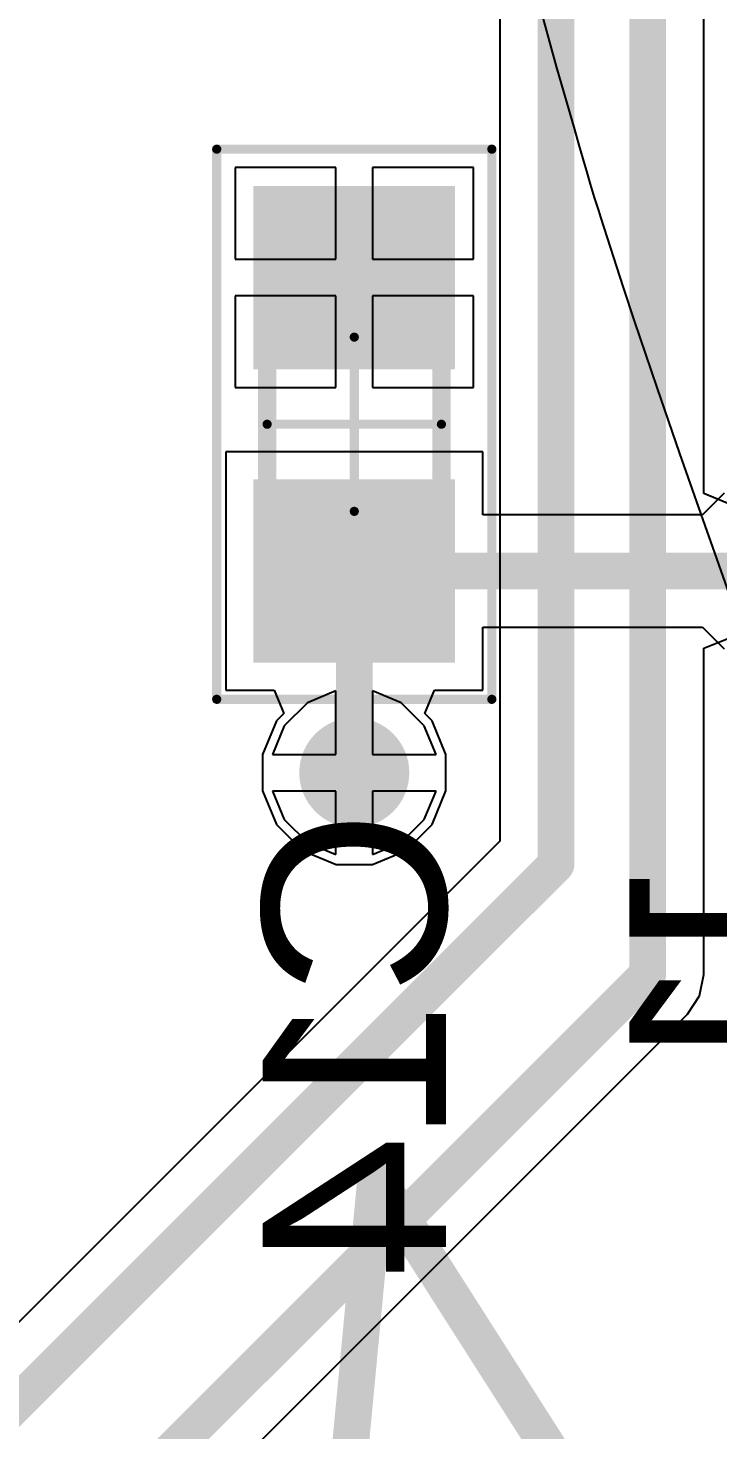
# Model space of a CAD drawing. Header units: inches. Extents: x -30 to 118, y 20 to 51.
# Drawn here: x 48.72 to 52.48, y 27.82 to 35.46 of the extents above; entities that cross this region are included whole.
import ezdxf

# ---------------------------------------------------------------- set-up
doc = ezdxf.new("R2010")
doc.units = ezdxf.units.IN
for name, color, linetype in [('Bottom 3D Body', 216, 'Continuous'), ('Bottom Courtyard', 56, 'Continuous'), ('Bottom Layer', 5, 'Continuous'), ('Bottom Overlay', 54, 'Continuous'), ('Bottom Paste', 16, 'Continuous'), ('Bottom Solder', 6, 'Continuous'), ('Mechanical 1', 6, 'Continuous'), ('Top Layer', 1, 'Continuous'), ('Top Overlay', 2, 'Continuous'), ('Via Holes', 16, 'Continuous')]:
    doc.layers.add(name, color=color, linetype=linetype)
doc.styles.add('Arial', font='', dxfattribs={"height": 0.2})
doc.styles.get('Arial').set_extended_font_data('Arial')

# ---------------------------------------------------------------- blocks, each defined once
blk = doc.blocks.new('CAPC0603_1608_55_N_B_599')
at = {"layer": 'Bottom Layer'}
for points in [[(-0.35, 0.5), (-0.35, -0.5), (-1.25, -0.5), (-1.25, 0.5)], [(1.25, 0.5), (1.25, -0.5), (0.35, -0.5), (0.35, 0.5)]]:
    blk.add_hatch(color=5, dxfattribs=at).paths.add_polyline_path(points)
at = {"layer": 'Bottom Paste'}
for points in [[(-0.35, 0.5), (-0.35, -0.5), (-1.25, -0.5), (-1.25, 0.5)], [(1.25, 0.5), (1.25, -0.5), (0.35, -0.5), (0.35, 0.5)]]:
    blk.add_hatch(color=16, dxfattribs=at).paths.add_polyline_path(points)
at = {"layer": 'Bottom Solder'}
for points in [[(-0.3, 0.55), (-0.3, -0.55), (-1.3, -0.55), (-1.3, 0.55)], [(1.3, 0.55), (1.3, -0.55), (0.3, -0.55), (0.3, 0.55)]]:
    blk.add_hatch(color=6, dxfattribs=at).paths.add_polyline_path(points)
at = {"layer": 'Bottom 3D Body'}
for points in [[(-0.875, -0.475, 0.1, 0.1, 0), (-0.875, 0.475, 0.1, 0.1, 0)], [(0.875, 0.475, 0.1, 0.1, 0), (-0.875, 0.475, 0.1, 0.1, 0)], [(0.875, -0.475, 0.1, 0.1, 0), (0.875, 0.475, 0.1, 0.1, 0)], [(0.875, -0.475, 0.1, 0.1, 0), (-0.875, -0.475, 0.1, 0.1, 0)]]:
    blk.add_lwpolyline(points, format="xyseb", dxfattribs=at)
for points in [[(-0.9, 0.475, 0.05, 0.05, 1), (-0.85, 0.475, 0.05, 0.05, 1)], [(-0.9, 0.475, 0.05, 0.05, 1), (-0.85, 0.475, 0.05, 0.05, 1)], [(0.85, 0.475, 0.05, 0.05, 1), (0.9, 0.475, 0.05, 0.05, 1)], [(0.85, 0.475, 0.05, 0.05, 1), (0.9, 0.475, 0.05, 0.05, 1)], [(-0.9, -0.475, 0.05, 0.05, 1), (-0.85, -0.475, 0.05, 0.05, 1)], [(-0.9, -0.475, 0.05, 0.05, 1), (-0.85, -0.475, 0.05, 0.05, 1)], [(0.85, -0.475, 0.05, 0.05, 1), (0.9, -0.475, 0.05, 0.05, 1)], [(0.85, -0.475, 0.05, 0.05, 1), (0.9, -0.475, 0.05, 0.05, 1)]]:
    blk.add_lwpolyline(points, format="xyseb", close=True, dxfattribs=at)
at = {"layer": 'Bottom Courtyard'}
for points in [[(1.5, 0.75, 0.05, 0.05, 0), (-1.5, 0.75, 0.05, 0.05, 0)], [(-1.5, -0.75, 0.05, 0.05, 0), (-1.5, 0.75, 0.05, 0.05, 0)], [(1.5, -0.75, 0.05, 0.05, 0), (1.5, 0.75, 0.05, 0.05, 0)], [(0, -0.475, 0.05, 0.05, 0), (0, 0.475, 0.05, 0.05, 0)], [(0.475, 0, 0.05, 0.05, 0), (-0.475, 0, 0.05, 0.05, 0)], [(1.5, -0.75, 0.05, 0.05, 0), (-1.5, -0.75, 0.05, 0.05, 0)]]:
    blk.add_lwpolyline(points, format="xyseb", dxfattribs=at)
for points in [[(-1.5125, 0.75, 0.025, 0.025, 1), (-1.4875, 0.75, 0.025, 0.025, 1)], [(-1.5125, 0.75, 0.025, 0.025, 1), (-1.4875, 0.75, 0.025, 0.025, 1)], [(1.4875, 0.75, 0.025, 0.025, 1), (1.5125, 0.75, 0.025, 0.025, 1)], [(1.4875, 0.75, 0.025, 0.025, 1), (1.5125, 0.75, 0.025, 0.025, 1)], [(-0.0125, 0.475, 0.025, 0.025, 1), (0.0125, 0.475, 0.025, 0.025, 1)], [(-0.4875, 0, 0.025, 0.025, 1), (-0.4625, 0, 0.025, 0.025, 1)], [(0.4625, 0, 0.025, 0.025, 1), (0.4875, 0, 0.025, 0.025, 1)], [(-0.0125, -0.475, 0.025, 0.025, 1), (0.0125, -0.475, 0.025, 0.025, 1)], [(-1.5125, -0.75, 0.025, 0.025, 1), (-1.4875, -0.75, 0.025, 0.025, 1)], [(-1.5125, -0.75, 0.025, 0.025, 1), (-1.4875, -0.75, 0.025, 0.025, 1)], [(1.4875, -0.75, 0.025, 0.025, 1), (1.5125, -0.75, 0.025, 0.025, 1)], [(1.4875, -0.75, 0.025, 0.025, 1), (1.5125, -0.75, 0.025, 0.025, 1)]]:
    blk.add_lwpolyline(points, format="xyseb", close=True, dxfattribs=at)

msp = doc.modelspace()

# ---------------------------------------------------------------- hatches: boundary and pattern name
at = {"layer": 'Bottom Layer'}
h = msp.add_hatch(color=5, dxfattribs=at)
edge = h.paths.add_edge_path()
edge.add_arc((50.5, 31.4), 0.3, 0, 360)
at = {"layer": 'Top Layer'}
h = msp.add_hatch(color=1, dxfattribs=at)
edge = h.paths.add_edge_path()
edge.add_arc((50.5, 31.4), 0.3, 0, 360)
at = {"layer": 'Via Holes'}
h = msp.add_hatch(color=7, dxfattribs=at)
edge = h.paths.add_edge_path()
edge.add_arc((50.5, 31.4), 0.15, 0, 360)

# ---------------------------------------------------------------- linework, layer by layer
at = {"layer": 'Bottom Layer'}
for p, q in [((50.4, 34.7), (49.85, 34.7)), ((49.85, 34.7), (49.85, 34.2)), ((50.4, 34.2), (50.4, 34.7)), ((51.15, 34.7), (50.6, 34.7)), ((50.6, 34.7), (50.6, 34.2)), ((51.15, 34.2), (51.15, 34.7)), ((49.85, 34.2), (50.4, 34.2)), ((50.6, 34.2), (51.15, 34.2)), ((50.4, 34), (49.85, 34)), ((49.85, 34), (49.85, 33.5)), ((50.4, 33.5), (50.4, 34)), ((51.15, 34), (50.6, 34)), ((50.6, 34), (50.6, 33.5)), ((51.15, 33.5), (51.15, 34)), ((49.85, 33.5), (50.4, 33.5)), ((50.6, 33.5), (51.15, 33.5)), ((51.2, 33.15), (49.8, 33.15)), ((49.8, 33.15), (49.8, 31.85)), ((51.2, 32.8059), (51.2, 33.15)), ((52.5168, 32.9239), (52.3988, 32.8059)), ((52.3988, 32.8059), (51.2, 32.8059)), ((51.2, 31.85), (51.2, 32.1941)), ((51.2, 32.1941), (52.3988, 32.1941)), ((52.3988, 32.1941), (52.5168, 32.0761)), ((49.8, 31.85), (50.0633, 31.85)), ((50.0633, 31.85), (50.1159, 31.723)), ((50.8841, 31.723), (50.9367, 31.85)), ((50.9367, 31.85), (51.2, 31.85)), ((50.0761, 31.6832), (50, 31.4995)), ((50.1159, 31.723), (50.0761, 31.6832)), ((50.9239, 31.6832), (50.8841, 31.723)), ((51, 31.4995), (50.9239, 31.6832)), ((50, 31.4995), (50, 31.3005)), ((51, 31.3005), (51, 31.4995)), ((50, 31.3005), (50.0761, 31.1168)), ((50.9239, 31.1168), (51, 31.3005)), ((50.0761, 31.1168), (50.2168, 30.9761)), ((50.7832, 30.9761), (50.9239, 31.1168)), ((50.2168, 30.9761), (50.4005, 30.9)), ((50.5995, 30.9), (50.7832, 30.9761)), ((50.4005, 30.9), (50.5995, 30.9))]:
    msp.add_line(p, q, dxfattribs=at)
for points in [[(50.5, 32.5, 0.2, 0.2, 0), (52.8, 32.5, 0.2, 0.2, 0)], [(50.5, 31.4, 0.2, 0.2, 0), (50.5, 32.5, 0.2, 0.2, 0)]]:
    msp.add_lwpolyline(points, format="xyseb", dxfattribs=at)
for points in [[(50.45, 32.5, 0.1, 0.1, 1), (50.55, 32.5, 0.1, 0.1, 1)], [(50.45, 32.5, 0.1, 0.1, 1), (50.55, 32.5, 0.1, 0.1, 1)], [(50.45, 31.4, 0.1, 0.1, 1), (50.55, 31.4, 0.1, 0.1, 1)]]:
    msp.add_lwpolyline(points, format="xyseb", close=True, dxfattribs=at)
at = {"layer": 'Mechanical 1'}
for points in [[(50.3177, 26.0281, 0.2, 0.2, 0), (50.6178, 29.1953, 0.2, 0.2, 0)], [(50.6178, 29.1953, 0.2, 0.2, 0), (52.3315, 26.508, 0.2, 0.2, 0)]]:
    msp.add_lwpolyline(points, format="xyseb", dxfattribs=at)
msp.add_lwpolyline([(50.5678, 29.1953, 0.1, 0.1, 1), (50.6678, 29.1953, 0.1, 0.1, 1)], format="xyseb", close=True, dxfattribs=at)
msp.add_lwpolyline([(50.5678, 29.1953, 0.1, 0.1, 1), (50.6678, 29.1953, 0.1, 0.1, 1)], format="xyseb", close=True, dxfattribs=at)
at = {"layer": 'Top Layer'}
for p, q in [((51.2941, 38.7), (51.2941, 31.0267)), ((52.4059, 32.9219), (52.4059, 38.4733)), ((52.5329, 32.8693), (52.4059, 32.9219)), ((52.4059, 32.0781), (52.5329, 32.1307)), ((52.4059, 30.3), (52.4059, 32.0781)), ((50.4, 31.8457), (50.2451, 31.7815)), ((50.4, 31.5), (50.4, 31.8457)), ((50.7549, 31.7815), (50.6, 31.8457)), ((50.6, 31.8457), (50.6, 31.5)), ((50.2451, 31.7815), (50.1185, 31.6549)), ((50.8815, 31.6549), (50.7549, 31.7815)), ((50.1185, 31.6549), (50.0543, 31.5)), ((50.9457, 31.5), (50.8815, 31.6549)), ((50.0543, 31.5), (50.4, 31.5)), ((50.6, 31.5), (50.9457, 31.5)), ((50.4, 31.3), (50.0543, 31.3)), ((50.0543, 31.3), (50.1185, 31.1451)), ((50.4, 30.9543), (50.4, 31.3)), ((50.9457, 31.3), (50.6, 31.3)), ((50.6, 31.3), (50.6, 30.9543)), ((50.8815, 31.1451), (50.9457, 31.3)), ((50.1185, 31.1451), (50.2451, 31.0185)), ((50.7549, 31.0185), (50.8815, 31.1451)), ((51.2941, 31.0267), (46.6211, 26.3537)), ((50.2451, 31.0185), (50.4, 30.9543)), ((50.6, 30.9543), (50.7549, 31.0185)), ((52.3826, 30.1829), (52.4059, 30.3)), ((52.4059, 30.3), (52.4059, 30.3)), ((52.3163, 30.0837), (52.3826, 30.1829)), ((47.3163, 25.0837), (52.3163, 30.0837)), ((52.3163, 30.0837), (52.3163, 30.0837))]:
    msp.add_line(p, q, dxfattribs=at)
for points in [[(51.6, 30.9, 0.2, 0.2, 0), (51.6, 38.7, 0.2, 0.2, 0)], [(52.1, 30.3, 0.2, 0.2, 0), (52.1, 38.6, 0.2, 0.2, 0)], [(46.7478, 26.0478, 0.2, 0.2, 0), (51.6, 30.9, 0.2, 0.2, 0)], [(47.1, 25.3, 0.2, 0.2, 0), (52.1, 30.3, 0.2, 0.2, 0)]]:
    msp.add_lwpolyline(points, format="xyseb", dxfattribs=at)
for points in [[(51.55, 30.9, 0.1, 0.1, 1), (51.65, 30.9, 0.1, 0.1, 1)], [(51.55, 30.9, 0.1, 0.1, 1), (51.65, 30.9, 0.1, 0.1, 1)], [(52.05, 30.3, 0.1, 0.1, 1), (52.15, 30.3, 0.1, 0.1, 1)], [(52.05, 30.3, 0.1, 0.1, 1), (52.15, 30.3, 0.1, 0.1, 1)]]:
    msp.add_lwpolyline(points, format="xyseb", close=True, dxfattribs=at)
at = {"layer": 'Top Overlay'}
for p, q in [((51.6024, 35.2502), (51.5249, 35.5367)), ((51.6438, 35.1077), (51.6024, 35.2502)), ((51.7019, 34.9064), (51.6438, 35.1077)), ((51.7264, 34.8215), (51.7019, 34.9064)), ((51.7568, 34.7159), (51.7264, 34.8215)), ((51.7672, 34.68), (51.7568, 34.7159)), ((51.7885, 34.6083), (51.7672, 34.68)), ((51.8103, 34.5367), (51.7885, 34.6083)), ((51.8325, 34.4653), (51.8103, 34.5367)), ((51.8438, 34.4296), (51.8325, 34.4653)), ((51.9682, 34.045), (51.8438, 34.4296)), ((52.0283, 33.8635), (51.9682, 34.045)), ((51.9682, 34.045), (51.9682, 34.045)), ((52.1505, 33.5013), (52.0283, 33.8635)), ((52.2749, 33.1397), (52.1505, 33.5013)), ((52.4013, 32.7789), (52.2749, 33.1397)), ((52.4656, 32.5988), (52.4013, 32.7789)), ((52.5673, 32.3106), (52.4656, 32.5988))]:
    msp.add_line(p, q, dxfattribs=at)

# ---------------------------------------------------------------- block references
at = {"rotation": 270}
msp.add_blockref('CAPC0603_1608_55_N_B_599', (50.5, 33.3), dxfattribs=at)

# ---------------------------------------------------------------- texts
at = {"layer": 'Bottom Overlay', "style": 'Arial', "text_generation_flag": 2}
for s, p in [('C14', (51, 31.2)), ('J1', (53, 31.1))]:
    msp.add_text(s, height=1, rotation=90, dxfattribs=at).set_placement(p)

doc.saveas('drawing.dxf')
